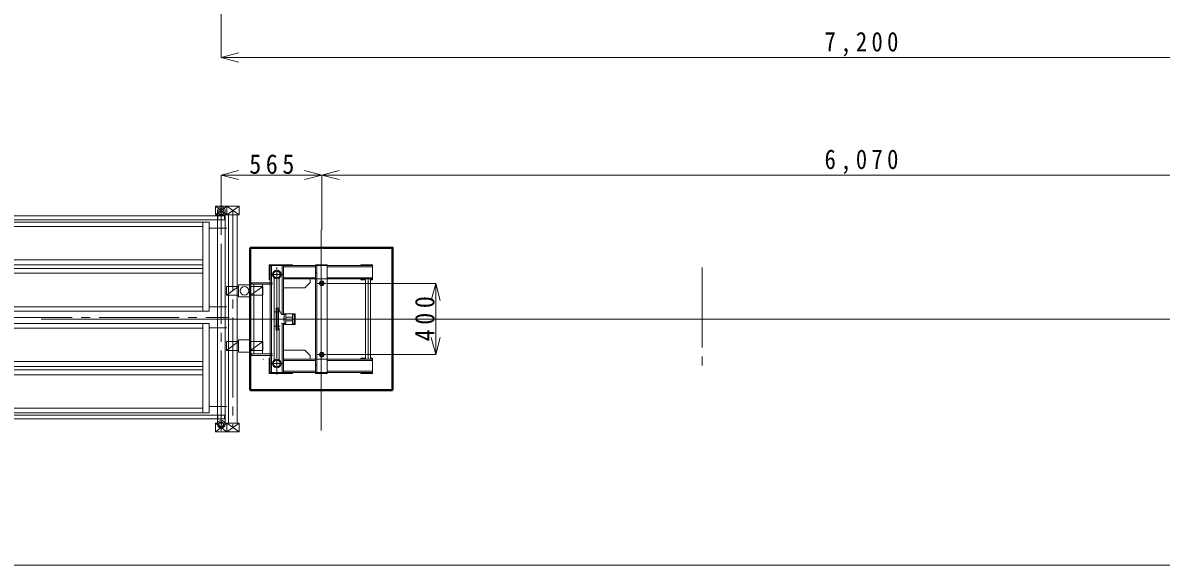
# Model space of a CAD drawing. Units: millimetres, scale not verified. Extents: x -9988 to 10158, y -7077 to 7064.
# Drawn here: x -5974 to 418, y -7077 to -4031 of the extents above; entities that cross this region are included whole.
import ezdxf

# ---------------------------------------------------------------- set-up
doc = ezdxf.new("R2010")
doc.units = ezdxf.units.MM
doc.header["$LTSCALE"] = 50
doc.header["$PDMODE"] = 32
doc.header["$PDSIZE"] = 25
doc.linetypes.add('CHAIN2', pattern=[12, 9, -1, 1, -1])
for name, color, linetype, lineweight in [('0-0', 4, 'Continuous', 9), ('0-1', 7, 'Continuous', 9), ('0-2', 7, 'Continuous', 9), ('0-3', 4, 'Continuous', 9), ('0-6', 4, 'Continuous', 9), ('0-7', 7, 'Continuous', 9), ('0-A', 4, 'Continuous', 9), ('F-0', 7, 'Continuous', 9)]:
    doc.layers.add(name, color=color, linetype=linetype, lineweight=lineweight)
doc.styles.add('ＭＳ ゴシック', font='')
doc.styles.get('ＭＳ ゴシック').set_extended_font_data('MS Gothic')

# ---------------------------------------------------------------- blocks, each defined once
blk = doc.blocks.new('1800_1200枠平面')
at = {"layer": '0-0', "color": 2, "linetype": 'CHAIN2'}
for p, q in [((-884.96, -598.01), (-884.96, 653.84)), ((915.04, -627.55), (915.04, 649.2)), ((-971, 8.99), (959.18, 8.99))]:
    blk.add_line(p, q, dxfattribs=at)
at = {"layer": '0-0', "color": 7}
for p, q in [((-906.31, 608.4), (-906.31, -590.49)), ((-863.61, 611.01), (-863.61, -592.03)), ((893.69, 609.38), (893.69, -592.26)), ((936.39, 607.77), (936.39, -591.84))]:
    blk.add_line(p, q, dxfattribs=at)
at = {"layer": '0-0', "color": 3}
for p, q in [((-866.46, 578.84), (-866.46, 557.14)), ((896.54, 578.84), (896.54, 557.14)), ((933.54, 578.84), (933.54, 557.14)), ((-917.46, 519.99), (-817.46, 519.99)), ((933.54, 557.14), (-903.46, 557.14)), ((-817.46, 543.99), (-817.46, 43.99)), ((-817.46, 543.99), (847.54, 543.99)), ((-782.46, 43.99), (-782.46, 543.99)), ((-782.46, 518.98), (812.54, 518.98)), ((812.54, 43.99), (812.54, 543.99)), ((947.54, 509.99), (847.54, 509.99)), ((812.54, 331.48), (-782.46, 331.48)), ((-782.46, 303.99), (812.54, 303.99)), ((812.54, 283.99), (-782.46, 283.99)), ((-782.46, 256.49), (812.54, 256.49)), ((-917.46, 77.99), (-817.46, 77.99)), ((812.54, 68.99), (-782.46, 68.99)), ((847.54, 67.98), (947.54, 67.98)), ((-917.46, -60.01), (-817.46, -60.01)), ((-817.46, -526.01), (-817.46, -26.01)), ((-782.46, -26.01), (-782.46, -526.01)), ((812.54, -51.01), (-782.46, -51.01)), ((812.54, -26.01), (812.54, -526.01)), ((847.54, -50.01), (947.54, -50.01)), ((-782.46, -238.51), (812.54, -238.51)), ((812.54, -266.01), (-782.46, -266.01)), ((-782.46, -286.01), (812.54, -286.01)), ((812.54, -313.51), (-782.46, -313.51)), ((-917.46, -502.01), (-817.46, -502.01)), ((-782.46, -501.01), (812.54, -501.01)), ((947.54, -492.01), (847.54, -492.01)), ((933.54, -539.16), (-903.46, -539.16)), ((-903.46, -560.86), (-903.46, -539.16)), ((933.54, -560.86), (-903.46, -560.86)), ((-866.46, -539.16), (-866.46, -560.86)), ((-866.46, -560.86), (-866.46, -539.16)), ((-817.46, -526.01), (847.54, -526.01)), ((896.54, -539.16), (896.54, -560.86)), ((933.54, -539.16), (933.54, -560.86))]:
    blk.add_line(p, q, dxfattribs=at)
for points in [[(933.54, 578.84), (-903.46, 578.84), (-903.46, 557.14)], [(-817.46, 43.99), (847.54, 43.99), (847.54, 543.99)], [(-817.46, -26.01), (847.54, -26.01), (847.54, -526.01)]]:
    blk.add_lwpolyline(points, dxfattribs=at)
at = {"layer": '0-0', "color": 7}
for centre in [(-884.96, 608.99), (915.04, 608.99), (-884.96, -591.01), (915.04, -591.01)]:
    blk.add_circle(centre, 21.35, dxfattribs=at)
for p in [(-884.96, 608.99), (915.04, 608.99), (-884.96, -591.01), (915.04, -591.01)]:
    blk.add_point(p, dxfattribs=at)
blk = doc.blocks.new('異形直交')
at = {"layer": '0-1'}
for p, q in [((49.65, 83.3), (180.95, 83.3)), ((49.65, 33.3), (49.65, 83.3)), ((112.35, 33.3), (112.35, 83.3))]:
    blk.add_line(p, q, dxfattribs=at)
for points in [[(49.65, 33.3), (180.95, 33.3), (180.95, 83.3)], [(49.65, 33.3), (112.35, 83.3), (180.95, 33.3)], [(180.95, 83.3), (112.35, 33.3), (49.65, 83.3)]]:
    blk.add_lwpolyline(points, dxfattribs=at)
blk = doc.blocks.new('ｱﾝｶｰボルト平面')
at = {"layer": '0-7'}
blk.add_lwpolyline([(-6.93, 12), (6.93, 12), (13.86, 0), (6.93, -12), (-6.93, -12), (-13.86, 0)], close=True, dxfattribs=at)
for radius in [12, 8]:
    blk.add_circle((0, 0), radius, dxfattribs=at)
blk.add_point((0, 0), dxfattribs=at)
blk = doc.blocks.new('ポスト平面(1)')
at = {"layer": '0-3'}
for p, q in [((70.13, 123.81), (70.13, 192.4)), ((138.9, 192.4), (70.13, 192.4)), ((138.9, 123.81), (138.9, 192.4)), ((1.13, 133.17), (1.13, 183.17)), ((70.13, 183.17), (1.13, 183.17)), ((70.13, 133.17), (1.13, 183.17)), ((70.13, 133.17), (1.13, 133.17)), ((204.93, 183.17), (138.73, 183.17)), ((204.93, 133.17), (138.73, 183.17)), ((204.93, 133.17), (138.73, 133.17)), ((204.93, 133.17), (204.93, 183.17)), ((138.9, 123.81), (70.13, 123.81)), ((1.13, -176.83), (1.13, -126.84)), ((70.13, -126.84), (1.13, -126.84)), ((70.13, -176.83), (1.13, -126.84)), ((70.13, -185.98), (70.13, -117.39)), ((138.9, -117.39), (70.13, -117.39)), ((204.93, -126.62), (138.73, -126.62)), ((204.93, -176.63), (138.73, -126.62)), ((138.9, -185.98), (138.9, -117.39)), ((204.93, -176.63), (204.93, -126.62)), ((70.13, -176.83), (1.13, -176.83)), ((138.9, -185.98), (70.13, -185.98)), ((204.93, -176.63), (138.73, -176.63))]:
    blk.add_line(p, q, dxfattribs=at)
blk.add_circle((104.43, 158.11), 24.3, dxfattribs=at)
blk.add_arc((-2.55, -226.33), 1.5, 340.53, 90, dxfattribs=at)
blk = doc.blocks.new('ﾍﾞｰｽﾎﾟｽﾄ平面')
at = {"layer": '0-6'}
for p, q in [((104.61, 499.72), (104.61, -625.85)), ((-187.9, 304.72), (-187.9, 219.72)), ((-187.9, 304.72), (-57.9, 304.72)), ((-182.89, 299.72), (-182.89, -300.28)), ((-182.89, 299.72), (392.1, 299.72)), ((-175.89, 299.72), (-175.89, -300.28)), ((-145.4, 289.02), (-145.4, -312.08)), ((-114.9, 299.72), (-114.9, 24.72)), ((-107.89, 299.72), (-107.89, 24.72)), ((-107.89, 292.72), (72.1, 292.72)), ((-57.9, 304.72), (-57.9, 299.72)), ((72.1, 304.72), (72.1, -305.28)), ((72.1, 304.72), (137.1, 304.72)), ((72.1, 259.72), (80.1, 259.72)), ((80.1, 299.72), (80.1, -300.28)), ((137.1, 304.72), (137.1, -305.28)), ((137.11, 292.72), (392.1, 292.72)), ((327.11, 304.72), (327.11, 299.72)), ((327.11, 304.72), (392.1, 304.72)), ((392.1, 304.72), (392.1, 219.72)), ((-187.9, 219.72), (-182.89, 219.72)), ((-184.69, 249.72), (-106.09, 249.72)), ((-159.4, 229.85), (-159.4, -230.43)), ((-131.4, 229.85), (-131.4, 49.99)), ((-107.89, 231.72), (72.1, 231.72)), ((-107.89, 224.72), (392.1, 224.72)), ((12.11, 174.72), (42.1, 204.72)), ((42.1, 224.72), (42.1, 204.72)), ((78.6, 199.72), (130.61, 199.72)), ((137.11, 231.72), (392.1, 231.72)), ((327.11, 224.72), (327.11, 219.72)), ((327.11, 219.72), (353.51, 219.72)), ((353.51, 224.72), (353.51, -225.29)), ((367.11, 224.72), (367.11, -225.29)), ((380.71, 224.72), (380.71, -225.29)), ((380.71, 219.72), (392.1, 219.72)), ((-107.89, 174.72), (12.11, 174.72)), ((-158.4, 39.71), (-126.39, 39.71)), ((-148.39, 62.21), (-148.39, -62.78)), ((-148.39, 62.21), (-142.4, 62.21)), ((-142.4, 62.21), (-142.4, -62.78)), ((-142.4, 59.72), (-136.39, 59.72)), ((-136.39, 59.72), (-136.39, -60.28)), ((-136.39, 59.72), (-118.39, 24.72)), ((-118.39, 24.72), (-94.39, 24.72)), ((-107.89, 29.72), (-42.9, 29.72)), ((-105.39, 8.72), (-105.39, -9.28)), ((-105.39, 8.72), (-103.39, 8.72)), ((-103.39, 24.72), (-103.39, -25.29)), ((-94.39, 24.72), (-94.39, -25.29)), ((-94.39, 10.72), (-56.4, 10.72)), ((-56.4, 24.72), (-56.4, -25.29)), ((-56.4, 24.72), (-47.39, 24.72)), ((-47.39, 24.72), (-47.39, -25.29)), ((-47.39, 8.72), (-45.39, 8.72)), ((-45.39, 8.72), (-45.39, -9.28)), ((-42.9, 29.72), (-42.9, -30.28)), ((-158.4, -40.28), (-126.39, -40.28)), ((-148.39, -62.78), (-142.4, -62.78)), ((-142.4, -60.28), (-136.39, -60.28)), ((-131.4, -50.56), (-131.4, -230.43)), ((-118.39, -25.29), (-94.39, -25.29)), ((-114.9, -25.29), (-114.9, -300.28)), ((-107.89, -25.29), (-107.89, -300.28)), ((-107.89, -30.28), (-42.9, -30.28)), ((-105.39, -9.28), (-103.39, -9.28)), ((-94.39, -11.29), (-56.4, -11.29)), ((-56.4, -25.29), (-47.39, -25.29)), ((-47.39, -9.28), (-45.39, -9.28)), ((-107.89, -175.29), (12.11, -175.29)), ((12.11, -175.29), (42.1, -205.29)), ((-187.9, -220.29), (-187.9, -305.28)), ((-187.9, -220.29), (-182.89, -220.29)), ((-184.69, -250.28), (-106.09, -250.28)), ((-107.89, -225.29), (392.1, -225.29)), ((-107.89, -232.28), (72.1, -232.28)), ((42.1, -205.29), (42.1, -225.29)), ((78.6, -200.28), (130.61, -200.28)), ((137.11, -232.28), (392.1, -232.28)), ((327.11, -220.29), (327.11, -225.29)), ((327.11, -220.29), (353.51, -220.29)), ((380.71, -220.29), (392.1, -220.29)), ((392.1, -220.29), (392.1, -305.28)), ((-187.9, -305.28), (-57.9, -305.28)), ((-182.89, -300.28), (392.1, -300.28)), ((-107.89, -293.28), (72.1, -293.28)), ((-57.9, -300.28), (-57.9, -305.28)), ((72.1, -260.28), (80.1, -260.28)), ((72.1, -305.28), (137.1, -305.28)), ((137.11, -293.28), (392.1, -293.28)), ((327.11, -300.28), (327.11, -305.28)), ((327.11, -305.28), (392.1, -305.28))]:
    blk.add_line(p, q, dxfattribs=at)
at = {"layer": '0-6', "color": 6, "lineweight": 40}
for p, q in [((-295.39, 399.71), (-295.39, -400.28)), ((-295.39, -400.28), (504.6, -400.28))]:
    blk.add_line(p, q, dxfattribs=at)
at = {"layer": '0-6', "color": 7}
for p, q in [((-284.69, 203.72), (-169.49, 203.72)), ((-274.69, 194.72), (-274.69, -195.28)), ((-226.1, 194.72), (-226.1, -195.28)), ((-284.69, -204.28), (-284.69, -195.28)), ((-284.69, -195.28), (-169.49, -195.28)), ((-284.69, -204.28), (-169.49, -204.28))]:
    blk.add_line(p, q, dxfattribs=at)
at = {"layer": '0-6', "color": 6, "lineweight": 40}
blk.add_lwpolyline([(-295.39, 399.71), (504.6, 399.71), (504.6, -400.28)], dxfattribs=at)
at = {"layer": '0-6', "color": 7}
blk.add_lwpolyline([(-284.69, 203.72), (-284.69, 194.72), (-169.49, 194.72)], dxfattribs=at)
at = {"layer": '0-6'}
for centre, radius in [((-145.4, 249.72), 24.3), ((-145.4, 249.72), 19), ((104.61, 199.72), 11), ((104.61, -200.28), 11), ((-145.4, -250.28), 24.3), ((-145.4, -250.28), 19)]:
    blk.add_circle(centre, radius, dxfattribs=at)
at = {"layer": '0-3', "xscale": -1}
blk.add_blockref('ポスト平面(1)', (-222.11, -0.28), dxfattribs=at)

msp = doc.modelspace()

# ---------------------------------------------------------------- linework, layer by layer
at = {"layer": '0-2'}
for p, q in [((-4818.47, -5110.37), (-4818.47, -6278.34)), ((-4769.87, -5110.37), (-4769.87, -6278.34))]:
    msp.add_line(p, q, dxfattribs=at)
at = {"layer": '0-2', "color": 2, "linetype": 'CHAIN2'}
msp.add_line((-4794.17, -5085.37), (-4794.17, -6303.34), dxfattribs=at)
at = {"layer": '0-6', "color": 2, "linetype": 'CHAIN2'}
msp.add_line((-2159.82, -5405.06), (-2159.82, -5983.66), dxfattribs=at)
at = {"layer": '0-6'}
msp.add_line((-5869.82, -5694.35), (1480.18, -5694.35), dxfattribs=at)
at = {"layer": '0-A'}
for p, q in [((-4859.82, -4225.96), (-4859.82, -3274.35)), ((-4859.82, -4225.96), (-4763.23, -4200.07)), ((-4859.82, -4225.96), (2340.18, -4225.96)), ((-4859.82, -4225.96), (-4763.23, -4251.84)), ((-4859.82, -4885.97), (-4763.23, -4860.09)), ((-4859.82, -4885.97), (-4294.82, -4885.97)), ((-4859.82, -4885.97), (-4763.23, -4911.85)), ((-4859.82, -4885.97), (-4859.82, -5194.35)), ((-4294.82, -4885.97), (-4391.42, -4860.09)), ((-4294.82, -4885.97), (-4391.42, -4911.85)), ((-4294.82, -4885.97), (-4198.23, -4860.09)), ((-4294.82, -4885.97), (-4294.82, -5194.35)), ((-4294.82, -4885.97), (1775.18, -4885.97)), ((-4294.82, -4885.97), (-4198.23, -4911.85)), ((-3655.5, -5494.35), (-4268.82, -5494.35)), ((-3655.5, -5494.35), (-3681.38, -5590.95)), ((-3655.5, -5894.36), (-3655.5, -5494.35)), ((-3655.5, -5494.35), (-3629.62, -5590.95)), ((-3655.5, -5894.36), (-3681.38, -5797.76)), ((-3655.5, -5894.36), (-3629.62, -5797.76)), ((-3655.5, -5894.36), (-4268.82, -5894.36))]:
    msp.add_line(p, q, dxfattribs=at)
at = {"layer": 'F-0', "color": 3}
msp.add_line((-9987.65, -7076.54), (10157.54, -7076.54), dxfattribs=at)

# ---------------------------------------------------------------- block references
at = {"layer": '0-0'}
msp.add_blockref('1800_1200枠平面', (-5774.86, -5694.35), dxfattribs=at)
at = {"layer": '0-1'}
msp.add_blockref('異形直交', (-4940.82, -5143.67), dxfattribs=at)
at = {"layer": '0-1', "yscale": -1}
msp.add_blockref('異形直交', (-4940.82, -6245.04), dxfattribs=at)
at = {"layer": '0-6'}
msp.add_blockref('ﾍﾞｰｽﾎﾟｽﾄ平面', (-4402.43, -5694.07), dxfattribs=at)
at = {"layer": '0-7'}
for p in [(-4294.82, -5494.35), (-4294.82, -5894.36)]:
    msp.add_blockref('ｱﾝｶｰボルト平面', p, dxfattribs=at)

# ---------------------------------------------------------------- texts
at = {"layer": '0-A', "color": 7, "char_height": 110, "attachment_point": 7, "style": 'ＭＳ ゴシック'}
for s, insert in [('\\T1.38;\\W0.85;7,200', (-1472.32, -4220.96)), ('\\T1.38;\\W0.9;565', (-4702.32, -4880.97)), ('\\T1.38;\\W0.85;6,070', (-1472.32, -4880.97))]:
    msp.add_mtext(s, dxfattribs=dict(at, insert=insert))
at = {"layer": '0-A', "color": 7, "insert": (-3660.5, -5819.35), "char_height": 110, "attachment_point": 7, "rotation": 90, "style": 'ＭＳ ゴシック'}
msp.add_mtext('\\T1.38;\\W0.9;400', dxfattribs=at)

doc.saveas('drawing.dxf')
